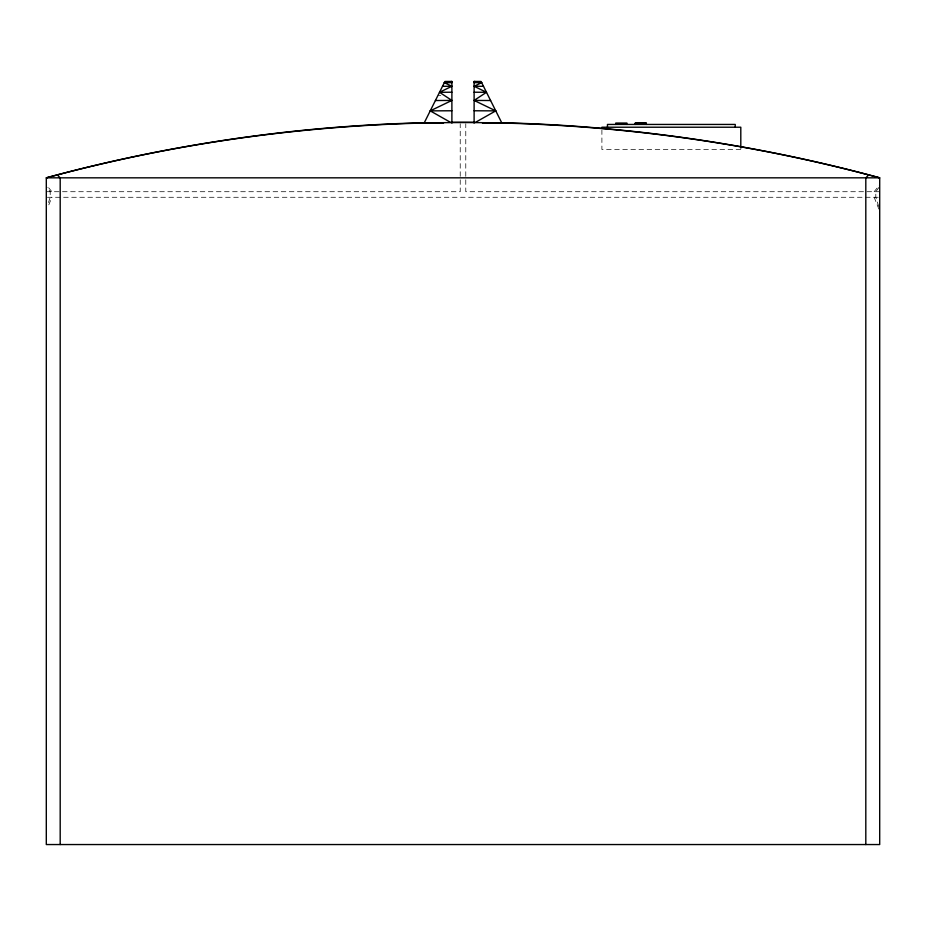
<?xml version="1.0" encoding="UTF-8"?>
<svg xmlns="http://www.w3.org/2000/svg" width="926" height="926" viewBox="0 0 926 926"><rect width="100%" height="100%" fill="white"/><g stroke="black" fill="none" stroke-linecap="round" stroke-linejoin="round"><path stroke-width="0.69" stroke-dasharray="4.63 3.47" d="M48.522 202.505L50.189 197.273L50.189 191.717L46.856 187.191M48.823 204.843L51.856 197.273M879.144 187.191L875.811 191.717L875.811 197.273L879.144 207.748M874.144 191.717L879.7 184.772M437.998 95.343L440.776 95.343M740.8 149.445L601.9 149.445L601.9 129.999M46.3 191.717L460.222 191.717L460.222 123.771M879.7 191.717L465.778 191.717L465.778 123.771M47.411 197.273L878.589 197.273M48.684 187.746L51.856 191.717M874.144 197.273L879.7 211.163"/><path stroke-width="1.39" d="M868.565 175.06L865.81 177.827L865.81 844.547M475.316 122.44L495.757 110.865L474.112 100.425L486.474 92.299L474.112 86.268L481.67 82.669L474.112 81.453L474.112 123.123M450.684 122.44L430.231 110.865L451.888 100.425L439.526 92.299L451.888 86.268L444.33 82.669L451.888 81.453L451.888 123.123M439.526 92.299L451.888 92.218M435.405 100.529L451.888 100.425M442.512 86.303L451.888 86.268M430.231 110.865L451.888 110.773M444.33 82.669L451.888 82.657M451.888 81.453L444.943 81.453L424.108 123.123L443.554 123.123M474.112 81.453L481.057 81.453L501.892 123.123L482.446 123.123M635.236 123.332L646.348 123.332M601.9 127.221L740.8 127.221L740.8 148.056M474.112 82.657L481.67 82.669M474.112 86.268L483.488 86.303M474.112 110.773L495.757 110.865M474.112 92.218L486.474 92.299M474.112 100.425L490.595 100.529M57.435 175.06L60.19 177.827L60.19 844.547M735.244 127.221L735.244 124.443L607.456 124.443L607.456 127.221M646.348 124.443L646.348 123.054L635.236 123.054L635.236 124.443M626.902 124.443L626.902 123.054L615.79 123.054L615.79 124.443M424.282 122.741A1590.405 1590.405 0 0 0 46.3 177.827L46.3 844.547L879.7 844.547L879.7 177.827C608.336 104.129 317.664 104.129 46.3 177.827L879.7 177.827A1590.405 1590.405 0 0 0 501.718 122.741M451.529 122.301A1590.405 1590.405 0 0 1 474.471 122.301"/></g></svg>
